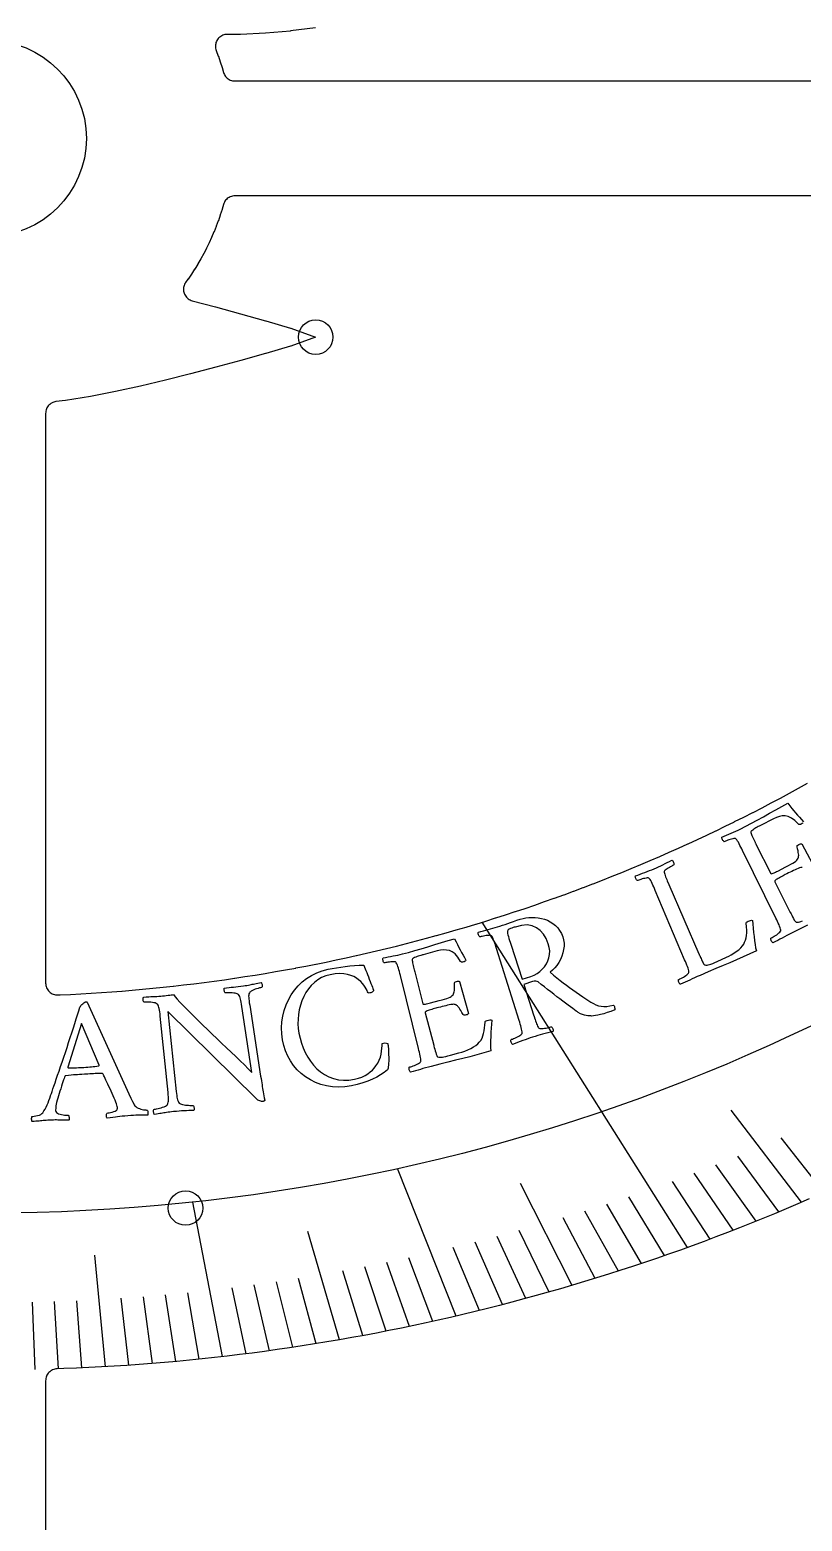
# Model space of a CAD drawing. Header units: millimetres. Extents: x -61 to 61, y -61 to 61.
# Drawn here: x 0.88 to 17.19, y -29.22 to 2.3 of the extents above; entities that cross this region are included whole.
import ezdxf

# ---------------------------------------------------------------- set-up
doc = ezdxf.new("R2010")
doc.units = ezdxf.units.MM
for name, color, linetype in [('CUT_INNER', 6, 'Continuous'), ('ENGRAVE', 7, 'Continuous'), ('ENGRAVE_FINE', 8, 'Continuous'), ('TEXT', 5, 'Continuous')]:
    doc.layers.add(name, color=color, linetype=linetype)

msp = doc.modelspace()

# ---------------------------------------------------------------- linework, layer by layer
at = {"layer": 'CUT_INNER'}
for points in [[(6.912, 2.3377), (6.3881, 2.2709), (6.3834, 2.2704), (5.8601, 2.2237), (5.8549, 2.2233), (5.3321, 2.1989), (5.3264, 2.1987), (5.0507, 2.1985), (5.0265, 2.1973), (5.0026, 2.1938), (4.9791, 2.188), (4.9562, 2.1799), (4.9343, 2.1696), (4.9135, 2.1573), (4.8939, 2.143), (4.8758, 2.1269), (4.8594, 2.1091), (4.8447, 2.0899), (4.832, 2.0692), (4.8214, 2.0475), (4.8129, 2.0248), (4.8066, 2.0014), (4.8026, 1.9775), (4.801, 1.9534), (4.8017, 1.9292), (4.8047, 1.9051), (4.8101, 1.8815), (4.8177, 1.8585), (4.8183, 1.857), (4.8614, 1.7411), (4.8624, 1.7382), (4.9026, 1.6212), (4.9036, 1.6183), (4.9409, 1.5004), (4.9418, 1.4975), (4.9714, 1.3954), (4.9795, 1.372), (4.9899, 1.3494), (5.0024, 1.3281), (5.017, 1.308), (5.0334, 1.2896), (5.0517, 1.2728), (5.0715, 1.2579), (5.0927, 1.2451), (5.115, 1.2344), (5.1383, 1.226), (5.1623, 1.2199), (5.1868, 1.2162), (5.2115, 1.215), (21.8058, 1.215)], [(21.8058, -1.215), (5.2115, -1.215), (5.1868, -1.2162), (5.1623, -1.2199), (5.1383, -1.226), (5.115, -1.2344), (5.0927, -1.2451), (5.0715, -1.2579), (5.0517, -1.2728), (5.0334, -1.2896), (5.017, -1.308), (5.0024, -1.3281), (4.9899, -1.3494), (4.9795, -1.372), (4.9714, -1.3954), (4.9418, -1.4975), (4.9409, -1.5004), (4.9036, -1.6183), (4.9026, -1.6212), (4.8624, -1.7382), (4.8614, -1.7411), (4.8183, -1.857), (4.8172, -1.8598), (4.7713, -1.9747), (4.7701, -1.9775), (4.7214, -2.0912), (4.7201, -2.094), (4.6686, -2.2064), (4.6673, -2.2092), (4.6131, -2.3203), (4.6117, -2.323), (4.5547, -2.4328), (4.5533, -2.4355), (4.4937, -2.5439), (4.4921, -2.5465), (4.4299, -2.6534), (4.4283, -2.656), (4.3634, -2.7613), (4.3618, -2.7639), (4.2943, -2.8675), (4.2926, -2.8701), (4.2227, -2.9721), (4.2209, -2.9746), (4.1722, -3.042), (4.159, -3.0622), (4.1478, -3.0837), (4.1387, -3.1062), (4.1319, -3.1294), (4.1273, -3.1532), (4.1251, -3.1773), (4.1252, -3.2015), (4.1276, -3.2256), (4.1323, -3.2493), (4.1394, -3.2725), (4.1486, -3.2948), (4.16, -3.3162), (4.1733, -3.3364), (4.1886, -3.3552), (4.2056, -3.3724), (4.2242, -3.3879), (4.2442, -3.4016), (4.2654, -3.4132), (4.2877, -3.4227), (4.3108, -3.4301), (4.8043, -3.5609), (5.3327, -3.7057), (5.8612, -3.8544), (5.8624, -3.8548), (6.3865, -4.0083), (6.3936, -4.0107), (6.9123, -4.1971), (6.9175, -4.1992), (6.9123, -4.2014), (6.3936, -4.3878), (6.3865, -4.3901), (5.8624, -4.5437), (5.8612, -4.544), (5.3344, -4.6923), (4.8063, -4.837), (4.2777, -4.9772), (4.2763, -4.9775), (3.7497, -5.1108), (3.7478, -5.1112), (3.2217, -5.2359), (3.2193, -5.2364), (2.6937, -5.3502), (2.6908, -5.3508), (2.1657, -5.4513), (2.1622, -5.4519), (1.6378, -5.5367), (1.6336, -5.5373), (1.4334, -5.5628), (1.4097, -5.567), (1.3865, -5.5735), (1.364, -5.5821), (1.3425, -5.5929), (1.3222, -5.6057), (1.3031, -5.6203), (1.2855, -5.6368), (1.2696, -5.6548), (1.2556, -5.6743), (1.2434, -5.6951), (1.2333, -5.7169), (1.2254, -5.7396), (1.2196, -5.763), (1.2162, -5.7868), (1.215, -5.8108), (1.215, -17.8525), (1.2163, -17.8776), (1.22, -17.9025), (1.2263, -17.9269), (1.235, -17.9505), (1.246, -17.9731), (1.2592, -17.9945), (1.2745, -18.0145), (1.2918, -18.0328), (1.3108, -18.0493), (1.3313, -18.0638), (1.3532, -18.0762), (1.3763, -18.0863), (1.4002, -18.094), (1.4248, -18.0993), (1.4498, -18.1021), (1.475, -18.1023), (1.5232, -18.1004), (1.5248, -18.1003), (1.7408, -18.0904), (1.7423, -18.0903), (1.9583, -18.079), (1.9598, -18.079), (2.1757, -18.0664), (2.1772, -18.0663), (2.393, -18.0523), (2.3945, -18.0522), (2.6102, -18.037), (2.6118, -18.0369), (2.8274, -18.0203), (2.8289, -18.0202), (3.0444, -18.0023), (3.046, -18.0022), (3.2613, -17.9829), (3.2629, -17.9828), (3.4781, -17.9623), (3.4797, -17.9621), (3.6948, -17.9403), (3.6963, -17.9401), (3.9113, -17.9169), (3.9129, -17.9168), (4.1277, -17.8923), (4.1292, -17.8921), (4.3439, -17.8663), (4.3455, -17.8661), (4.56, -17.839), (4.5615, -17.8388), (4.7759, -17.8103), (4.7774, -17.8101), (4.9916, -17.7803), (4.9931, -17.7801), (5.2071, -17.7491), (5.2086, -17.7488), (5.4224, -17.7164), (5.424, -17.7162), (5.6376, -17.6825), (5.6391, -17.6823), (5.8525, -17.6473), (5.854, -17.647), (6.0672, -17.6107), (6.0687, -17.6104), (6.2816, -17.5728), (6.2831, -17.5725), (6.4958, -17.5336), (6.4974, -17.5333), (6.7098, -17.4931), (6.7113, -17.4928), (6.9235, -17.4513), (6.9251, -17.451), (7.137, -17.4081), (7.1385, -17.4078), (7.3502, -17.3637), (7.3517, -17.3634), (7.5631, -17.3179), (7.5646, -17.3176), (7.7758, -17.2709), (7.7773, -17.2705), (7.9881, -17.2225), (7.9896, -17.2222), (8.2002, -17.1728), (8.2016, -17.1725), (8.4119, -17.1219), (8.4134, -17.1215), (8.6233, -17.0696), (8.6248, -17.0692), (8.8344, -17.0161), (8.8359, -17.0157), (9.0452, -16.9612), (9.0466, -16.9608), (9.2556, -16.9051), (9.2571, -16.9047), (9.4656, -16.8476), (9.4671, -16.8472), (9.6754, -16.7889), (9.6768, -16.7885), (9.8847, -16.7289), (9.8862, -16.7285), (10.0937, -16.6676), (10.0952, -16.6672), (10.3023, -16.605), (10.3037, -16.6046), (10.5105, -16.5412), (10.512, -16.5407), (10.7183, -16.476), (10.7198, -16.4756), (10.9257, -16.4096), (10.9272, -16.4092), (11.1327, -16.342), (11.1342, -16.3415), (11.3393, -16.273), (11.3407, -16.2725), (11.5454, -16.2028), (11.5469, -16.2023), (11.7512, -16.1313), (11.7526, -16.1308), (11.9564, -16.0586), (11.9579, -16.0581), (12.1613, -15.9846), (12.1627, -15.9841), (12.3656, -15.9094), (12.3671, -15.9088), (12.5695, -15.8329), (12.571, -15.8323), (12.773, -15.7551), (12.7744, -15.7546), (12.9759, -15.6761), (12.9773, -15.6755), (13.1784, -15.5959), (13.1798, -15.5953), (13.3803, -15.5144), (13.3818, -15.5138), (13.5818, -15.4317), (13.5832, -15.4311), (13.7827, -15.3477), (13.7842, -15.3471), (13.9832, -15.2625), (13.9846, -15.2619), (14.1831, -15.1761), (14.1845, -15.1755), (14.3824, -15.0885), (14.3838, -15.0879), (14.5813, -14.9996), (14.5827, -14.999), (14.7796, -14.9095), (14.7809, -14.9089), (14.9773, -14.8182), (14.9787, -14.8176), (15.1744, -14.7257), (15.1758, -14.7251), (15.371, -14.632), (15.3724, -14.6314), (15.567, -14.5371), (15.5684, -14.5364), (15.7625, -14.441), (15.7638, -14.4403), (15.9573, -14.3437), (15.9586, -14.343), (16.1515, -14.2452), (16.1529, -14.2445), (16.3451, -14.1455), (16.3465, -14.1448), (16.5381, -14.0446), (16.5395, -14.0439), (16.7305, -13.9425), (16.7319, -13.9418), (16.9223, -13.8393), (16.9236, -13.8385), (17.1134, -13.7349), (17.1147, -13.7341), (17.3039, -13.6293)], [(17.3405, -22.415), (17.0961, -22.5206), (16.8511, -22.6248), (16.6055, -22.7274), (16.3592, -22.8286), (16.1123, -22.9282), (15.8648, -23.0263), (15.6167, -23.1229), (15.368, -23.2179), (15.1187, -23.3115), (14.8689, -23.4035), (14.6185, -23.4939), (14.3675, -23.5829), (14.116, -23.6702), (13.864, -23.7561), (13.6115, -23.8404), (13.3584, -23.9231), (13.1049, -24.0043), (12.8508, -24.0839), (12.5963, -24.162), (12.3413, -24.2385), (12.0858, -24.3135), (11.8299, -24.3868), (11.5735, -24.4586), (11.3167, -24.5289), (11.0594, -24.5975), (10.8018, -24.6646), (10.5437, -24.7301), (10.2853, -24.794), (10.0264, -24.8563), (9.7672, -24.917), (9.5076, -24.9761), (9.2477, -25.0337), (8.9874, -25.0896), (8.7267, -25.144), (8.4658, -25.1967), (8.2045, -25.2479), (7.9429, -25.2974), (7.681, -25.3453), (7.4188, -25.3917), (7.1564, -25.4364), (6.8937, -25.4795), (6.6307, -25.521), (6.3674, -25.5609), (6.104, -25.5991), (5.8403, -25.6358), (5.5763, -25.6708), (5.3122, -25.7042), (5.0479, -25.736), (4.7833, -25.7661), (4.5186, -25.7947), (4.2538, -25.8216), (3.9887, -25.8469), (3.7235, -25.8705), (3.4582, -25.8926), (3.1927, -25.913), (2.9272, -25.9318), (2.6615, -25.9489), (2.3957, -25.9644), (2.1298, -25.9783), (1.8639, -25.9906), (1.5978, -26.0012), (1.4566, -26.0059), (1.4326, -26.0079), (1.409, -26.0122), (1.3859, -26.0186), (1.3635, -26.0273), (1.3421, -26.0381), (1.3218, -26.0509), (1.3028, -26.0656), (1.2853, -26.082), (1.2694, -26.1001), (1.2554, -26.1196), (1.2433, -26.1403), (1.2332, -26.1621), (1.2253, -26.1847), (1.2196, -26.2081), (1.2162, -26.2318), (1.215, -26.2558), (1.215, -38.2642)]]:
    msp.add_lwpolyline(points, dxfattribs=at)
msp.add_circle((0, 0), 2.075, dxfattribs=at)
at = {"layer": 'ENGRAVE'}
for points in [[(14.7667, -23.4406), (10.435, -16.5645)], [(9.8847, -24.8897), (8.6457, -21.7699)], [(4.9536, -25.7469), (4.325, -22.4796)]]:
    msp.add_lwpolyline(points, dxfattribs=at)
for centre, radius in [((0, 17.3597), 40.0734), ((6.9183, -4.1992), 0.3645), ((4.1701, -22.6075), 0.3645)]:
    msp.add_circle(centre, radius, dxfattribs=at)
at = {"layer": 'ENGRAVE_FINE'}
for points in [[(17.179, -22.485), (15.6935, -20.5407)], [(17.6585, -22.2748), (16.7457, -21.1235)], [(16.2169, -22.8862), (15.3713, -21.6928)], [(16.6984, -22.6888), (15.8302, -21.5091)], [(15.251, -23.262), (14.4515, -22.0425)], [(15.7344, -23.0772), (14.9117, -21.8706)], [(12.3338, -24.2407), (11.2402, -22.0914)], [(14.2817, -23.6129), (13.5291, -22.3686)], [(13.3091, -23.939), (12.6045, -22.6716)], [(13.7958, -23.779), (13.0671, -22.523)], [(12.8218, -24.0929), (12.1414, -22.8145)], [(7.4235, -25.3909), (6.7541, -23.1015)], [(11.3558, -24.5183), (10.7495, -23.2091)], [(11.8451, -24.3825), (11.2139, -23.0832)], [(2.4782, -25.9598), (2.2528, -23.5994)], [(10.3756, -24.7718), (9.8195, -23.4441)], [(10.866, -24.648), (10.2847, -23.3294)], [(7.9165, -25.3023), (7.4889, -23.9355)], [(8.4092, -25.2079), (7.9556, -23.8481)], [(8.9015, -25.1077), (8.422, -23.7553)], [(9.3933, -25.0017), (8.8881, -23.6571)], [(5.9424, -25.6218), (5.6199, -24.2311)], [(6.4364, -25.5506), (6.0874, -24.1652)], [(6.9301, -25.4736), (6.5548, -24.094)], [(1.4871, -26.0051), (1.4059, -24.5855)], [(1.9827, -25.9853), (1.8745, -24.5672)], [(2.9736, -25.9286), (2.8114, -24.5148)], [(3.4688, -25.8917), (3.2798, -24.4807)], [(3.9639, -25.8492), (3.748, -24.4414)], [(4.4589, -25.8009), (4.2162, -24.3967)], [(5.4481, -25.6872), (5.1521, -24.2916)], [(0.9914, -26.0193), (0.9373, -24.5986)]]:
    msp.add_lwpolyline(points, dxfattribs=at)
at = {"layer": 'TEXT'}
for points in [[(17.3033, -16.6297), (17.1455, -16.708), (16.979, -16.7908), (16.9214, -16.8198), (16.8671, -16.8478), (16.8161, -16.8749), (16.7685, -16.901), (16.7219, -16.9266), (16.6741, -16.9518), (16.6251, -16.9768), (16.5748, -17.0015), (16.5648, -16.9962), (16.5556, -16.9874), (16.5471, -16.9751), (16.5393, -16.9592), (16.533, -16.9426), (16.5291, -16.9281), (16.5276, -16.9156), (16.5283, -16.9051), (16.5408, -16.8987), (16.5574, -16.8895), (16.5781, -16.8775), (16.6027, -16.8628), (16.6288, -16.8462), (16.6538, -16.8289), (16.6775, -16.8109), (16.7, -16.792), (16.7189, -16.774), (16.7316, -16.7584), (16.7383, -16.7453), (16.7389, -16.7347), (16.7342, -16.7096), (16.7266, -16.6822), (16.7159, -16.6525), (16.7023, -16.6207), (16.6867, -16.5871), (16.6703, -16.5523), (16.653, -16.5163), (16.6349, -16.4792), (15.9319, -15.0492), (15.9135, -15.012), (15.8954, -14.9761), (15.8777, -14.9413), (15.8603, -14.9076), (15.8431, -14.8766), (15.826, -14.8494), (15.8091, -14.8262), (15.7924, -14.8069), (15.7833, -14.7994), (15.7692, -14.7959), (15.7502, -14.7964), (15.7264, -14.8009), (15.6999, -14.8079), (15.6731, -14.8158), (15.646, -14.8246), (15.6186, -14.8343), (15.5933, -14.8438), (15.5724, -14.8519), (15.5559, -14.8587), (15.5438, -14.8641), (15.5354, -14.8581), (15.5268, -14.8489), (15.5181, -14.8367), (15.509, -14.8215), (15.5015, -14.8055), (15.497, -14.7912), (15.4956, -14.7786), (15.4973, -14.7677), (15.5472, -14.7459), (15.5967, -14.7244), (15.6459, -14.7032), (15.6948, -14.6824), (15.7431, -14.6615), (15.7906, -14.64), (15.8375, -14.6181), (15.8835, -14.5956), (15.8835, -14.5956), (15.9985, -14.5374), (16.1183, -14.4746), (16.2429, -14.4072), (16.3722, -14.3351), (16.5033, -14.2614), (16.633, -14.1893), (16.7615, -14.1188), (16.8888, -14.0499), (16.9302, -14.1063), (16.9715, -14.1594), (17.0127, -14.2094), (17.0538, -14.2562), (17.0949, -14.3018), (17.1361, -14.3485), (17.1773, -14.3963), (17.2187, -14.4451)], [(17.2036, -14.4695), (17.19, -14.4809), (17.1725, -14.4917), (17.153, -14.5003), (17.1368, -14.5034), (17.1239, -14.5008), (17.1143, -14.4927), (17.0372, -14.4178), (16.9647, -14.3637), (16.8967, -14.3304), (16.8333, -14.3179), (16.7718, -14.3202), (16.7099, -14.3313), (16.6475, -14.3512), (16.5846, -14.3798), (16.3118, -14.5209), (16.3001, -14.527), (16.2844, -14.5354), (16.2647, -14.5461), (16.241, -14.5591), (16.216, -14.5733), (16.192, -14.5878), (16.1692, -14.6024), (16.1475, -14.6173), (16.1291, -14.6316), (16.1163, -14.6448), (16.109, -14.6567), (16.1073, -14.6675), (16.1121, -14.688), (16.1192, -14.7107), (16.1287, -14.7353), (16.1404, -14.762), (16.1535, -14.7899), (16.1671, -14.8181), (16.181, -14.8467), (16.1954, -14.8755), (16.2011, -14.8868), (16.2061, -14.8969), (16.2105, -14.9056), (16.2143, -14.9131), (16.5265, -15.5345), (16.5323, -15.5394), (16.543, -15.5402), (16.5585, -15.5369), (16.5787, -15.5296), (16.6019, -15.5198), (16.6262, -15.5089), (16.6515, -15.4969), (16.6778, -15.4838), (16.8486, -15.3965), (16.9036, -15.3676), (16.9517, -15.3411), (16.9928, -15.3171), (17.027, -15.2955), (17.055, -15.2752), (17.0775, -15.2551), (17.0945, -15.2352), (17.106, -15.2154), (17.1131, -15.1946), (17.117, -15.1718), (17.1177, -15.1469), (17.1151, -15.1199), (17.11, -15.0896), (17.1031, -15.0549), (17.0944, -15.0158), (17.0838, -14.9722), (17.0824, -14.9597), (17.0876, -14.9475), (17.0993, -14.9357), (17.1174, -14.9242), (17.1363, -14.9155), (17.1535, -14.9105), (17.1688, -14.909), (17.1824, -14.9113), (17.5129, -15.5319)], [(17.1937, -15.4067), (17.1793, -15.4063), (17.1601, -15.4098), (17.136, -15.4171), (17.107, -15.4284), (17.0749, -15.4421), (17.0415, -15.457), (17.0069, -15.4731), (16.9711, -15.4903), (16.9352, -15.5079), (16.9004, -15.5251), (16.8667, -15.542), (16.8342, -15.5585), (16.8117, -15.5701), (16.7878, -15.5827), (16.7625, -15.5963), (16.7359, -15.6107), (16.7096, -15.6254), (16.6854, -15.6395), (16.6633, -15.6531), (16.6433, -15.6661), (16.6273, -15.6784), (16.617, -15.6895), (16.6126, -15.6996), (16.614, -15.7087), (16.9331, -16.3438), (16.935, -16.3477), (16.9374, -16.3524), (16.9402, -16.3579), (16.9434, -16.3643), (16.9563, -16.3899), (16.9712, -16.4187), (16.9881, -16.4509), (17.0069, -16.4864), (17.0253, -16.5191), (17.0412, -16.5429), (17.0546, -16.5578), (17.0653, -16.5639), (17.0891, -16.5655), (17.1135, -16.5637), (17.1388, -16.5586), (17.1648, -16.5501), (17.1946, -16.5378)]]:
    msp.add_lwpolyline(points, dxfattribs=at)
for points in [[(15.0102, -17.2306), (15.0119, -17.2345), (15.014, -17.2393), (15.0165, -17.245), (15.0193, -17.2516), (15.0267, -17.2686), (15.0351, -17.288), (15.0446, -17.3098), (15.0551, -17.334), (15.0661, -17.3587), (15.0771, -17.3822), (15.088, -17.4044), (15.0989, -17.4253), (15.1093, -17.4432), (15.1187, -17.4563), (15.1271, -17.4646), (15.1345, -17.4682), (15.158, -17.4711), (15.1826, -17.4707), (15.2081, -17.467), (15.2346, -17.46), (15.265, -17.4494), (15.3025, -17.4349), (15.347, -17.4165), (15.3985, -17.3941), (15.5934, -17.3071), (15.6435, -17.2828), (15.6947, -17.2545), (15.747, -17.2222), (15.8004, -17.1859), (15.8506, -17.1473), (15.8932, -17.1081), (15.9283, -17.0683), (15.9559, -17.028), (15.9755, -16.9889), (15.9919, -16.946), (16.0051, -16.8992), (16.0151, -16.8486), (16.0211, -16.7931), (16.0223, -16.7313), (16.0186, -16.6634), (16.01, -16.5893), (16.0114, -16.5775), (16.0183, -16.5663), (16.0307, -16.5557), (16.0487, -16.5456), (16.0779, -16.5334), (16.1031, -16.5262), (16.1243, -16.524), (16.1416, -16.5269), (16.1502, -16.6088), (16.1586, -16.6934), (16.1668, -16.7807), (16.1748, -16.8707), (16.1838, -16.9581), (16.1951, -17.0375), (16.2088, -17.1089), (16.2247, -17.1724), (16.0854, -17.237), (15.9458, -17.3), (15.806, -17.3614), (15.666, -17.4211), (15.5216, -17.4821), (15.3684, -17.5473), (15.2064, -17.6166), (15.0355, -17.6899), (14.9763, -17.7156), (14.9206, -17.7406), (14.8682, -17.7647), (14.8191, -17.7882), (14.7712, -17.8111), (14.7221, -17.8336), (14.6717, -17.8558), (14.6201, -17.8776), (14.6105, -17.8718), (14.6017, -17.8625), (14.5939, -17.8497), (14.5871, -17.8334), (14.5818, -17.8165), (14.5787, -17.8017), (14.5778, -17.7892), (14.5791, -17.7788), (14.592, -17.7731), (14.6091, -17.7648), (14.6303, -17.754), (14.6558, -17.7407), (14.6828, -17.7256), (14.7087, -17.7098), (14.7333, -17.693), (14.7569, -17.6755), (14.7767, -17.6586), (14.7904, -17.6437), (14.7977, -17.631), (14.7989, -17.6204), (14.7957, -17.5951), (14.7896, -17.5673), (14.7806, -17.5371), (14.7688, -17.5045), (14.7551, -17.4701), (14.7407, -17.4345), (14.7254, -17.3976), (14.7094, -17.3595), (14.0878, -15.8923), (14.0715, -15.8541), (14.0555, -15.8172), (14.0398, -15.7815), (14.0243, -15.7469), (14.0088, -15.715), (13.9933, -15.6869), (13.9778, -15.6628), (13.9621, -15.6425), (13.9534, -15.6345), (13.9396, -15.6303), (13.9206, -15.6297), (13.8965, -15.6329), (13.8697, -15.6383), (13.8425, -15.6447), (13.815, -15.652), (13.7871, -15.6601), (13.7613, -15.6682), (13.7399, -15.6751), (13.7231, -15.681), (13.7107, -15.6857), (13.7027, -15.6792), (13.6946, -15.6696), (13.6866, -15.657), (13.6784, -15.6412), (13.6718, -15.6248), (13.6681, -15.6103), (13.6674, -15.5977), (13.6697, -15.5869), (13.7207, -15.5679), (13.7714, -15.5492), (13.8217, -15.5308), (13.8716, -15.5128), (13.9211, -15.4946), (13.9698, -15.4758), (14.0177, -15.4566), (14.065, -15.4367), (14.1131, -15.4157), (14.1602, -15.3942), (14.2064, -15.3722), (14.2516, -15.3498), (14.297, -15.327), (14.3434, -15.3039), (14.3909, -15.2805), (14.4396, -15.2568), (14.4489, -15.2626), (14.4576, -15.2718), (14.4656, -15.2845), (14.4729, -15.3006), (14.4787, -15.3173), (14.4823, -15.3319), (14.4837, -15.3444), (14.4829, -15.3547), (14.4709, -15.3604), (14.455, -15.3685), (14.4353, -15.3792), (14.4117, -15.3924), (14.3866, -15.4069), (14.3627, -15.4217), (14.3399, -15.4368), (14.3181, -15.4521), (14.2998, -15.4672), (14.287, -15.4813), (14.2798, -15.4946), (14.2782, -15.507), (14.2819, -15.5278), (14.2878, -15.5508), (14.2958, -15.5759), (14.306, -15.6033), (14.3178, -15.6323), (14.3303, -15.6625), (14.3435, -15.694), (14.3576, -15.7267), (14.3599, -15.7319), (14.3622, -15.7372), (14.3644, -15.7425), (14.3667, -15.7477), (14.369, -15.753), (14.3713, -15.7582), (14.3736, -15.7635), (14.3759, -15.7687)], [(11.2381, -16.5016), (11.2964, -16.485), (11.3572, -16.4729), (11.4205, -16.4655), (11.4864, -16.4626), (11.5532, -16.4646), (11.6192, -16.4717), (11.6845, -16.4841), (11.749, -16.5017), (11.8115, -16.5251), (11.8708, -16.5549), (11.9269, -16.591), (11.9798, -16.6336), (12.028, -16.683), (12.0701, -16.74), (12.1062, -16.8043), (12.1361, -16.8762), (12.154, -16.9403), (12.163, -17.0066), (12.1631, -17.0749), (12.1542, -17.1454), (12.1377, -17.216), (12.1149, -17.2848), (12.0858, -17.3516), (12.0505, -17.4164), (12.0102, -17.4773), (11.9666, -17.5323), (11.9195, -17.5812), (11.869, -17.6241), (11.9409, -17.6847), (12.011, -17.7422), (12.0794, -17.7968), (12.1458, -17.8484), (12.2119, -17.8983), (12.2789, -17.9474), (12.3469, -17.996), (12.4158, -18.0438), (12.4873, -18.0925), (12.5628, -18.1435), (12.6425, -18.1967), (12.7262, -18.2522), (12.7821, -18.2854), (12.8374, -18.3117), (12.8921, -18.3311), (12.9462, -18.3435), (13.0027, -18.3487), (13.0644, -18.3463), (13.1314, -18.3362), (13.2036, -18.3184), (13.2128, -18.325), (13.2204, -18.3357), (13.2264, -18.3505), (13.2308, -18.3695), (13.2339, -18.3884), (13.236, -18.4032), (13.2371, -18.4138), (13.2371, -18.4201), (13.151, -18.451), (13.0719, -18.4773), (12.9997, -18.4991), (12.9344, -18.5165), (12.8765, -18.5298), (12.8263, -18.5395), (12.784, -18.5456), (12.7494, -18.5482), (12.7263, -18.5471), (12.6988, -18.5453), (12.667, -18.5427), (12.6308, -18.5394), (12.5916, -18.5325), (12.5508, -18.5194), (12.5083, -18.5), (12.4642, -18.4742), (12.4447, -18.461), (12.4183, -18.4426), (12.3851, -18.419), (12.345, -18.3902), (12.2993, -18.3569), (12.2494, -18.32), (12.1954, -18.2794), (12.1371, -18.2352), (12.0758, -18.1884), (12.0126, -18.1398), (11.9475, -18.0896), (11.8804, -18.0377), (11.8131, -17.985), (11.7471, -17.9327), (11.6823, -17.8806), (11.6188, -17.8287), (11.595, -17.8155), (11.5667, -17.8097), (11.5339, -17.8114), (11.4967, -17.8206), (11.3133, -17.88), (11.5259, -18.5422), (11.5277, -18.5476), (11.5294, -18.5531), (11.5312, -18.5585), (11.5329, -18.564), (11.5347, -18.5695), (11.5364, -18.5749), (11.5382, -18.5804), (11.5399, -18.5858), (11.5509, -18.6196), (11.5616, -18.6516), (11.572, -18.682), (11.5821, -18.7108), (11.5922, -18.7372), (11.6027, -18.7608), (11.6136, -18.7816), (11.6248, -18.7994), (11.6341, -18.8062), (11.6488, -18.8107), (11.6689, -18.813), (11.6944, -18.8131), (11.7229, -18.8113), (11.752, -18.808), (11.7816, -18.8033), (11.8117, -18.7971), (11.8397, -18.7906), (11.8629, -18.7848), (11.8812, -18.78), (11.8947, -18.7759), (11.9025, -18.7829), (11.91, -18.793), (11.9173, -18.8062), (11.9243, -18.8225), (11.9298, -18.8393), (11.9322, -18.8541), (11.9317, -18.8668), (11.9281, -18.8775), (11.8721, -18.892), (11.8172, -18.9063), (11.7635, -18.9204), (11.7111, -18.9342), (11.659, -18.9483), (11.6064, -18.9633), (11.5534, -18.9791), (11.4998, -18.9957), (11.4477, -19.0125), (11.3953, -19.0301), (11.3427, -19.0484), (11.2897, -19.0675), (11.2364, -19.0871), (11.1827, -19.107), (11.1286, -19.1271), (11.074, -19.1476), (11.0649, -19.1409), (11.0572, -19.1308), (11.0506, -19.1173), (11.0454, -19.1004), (11.0418, -19.083), (11.0402, -19.068), (11.0405, -19.0554), (11.0429, -19.0452), (11.0563, -19.0408), (11.0741, -19.0343), (11.0963, -19.0256), (11.123, -19.0149), (11.1513, -19.0025), (11.1786, -18.9893), (11.2048, -18.9751), (11.23, -18.96), (11.2514, -18.9451), (11.2664, -18.9317), (11.275, -18.9197), (11.2772, -18.9093), (11.2765, -18.8838), (11.2732, -18.8555), (11.2672, -18.8246), (11.2587, -18.791), (11.2485, -18.7554), (11.2376, -18.7185), (11.2261, -18.6803), (11.2139, -18.6408), (10.7365, -17.1205), (10.7241, -17.081), (10.7118, -17.0427), (10.6996, -17.0056), (10.6876, -16.9697), (10.6754, -16.9363), (10.6628, -16.9069), (10.6497, -16.8813), (10.6361, -16.8596), (10.6282, -16.8508), (10.6149, -16.8452), (10.596, -16.8428), (10.5718, -16.8436), (10.5446, -16.8463), (10.5173, -16.8498), (10.4897, -16.8542), (10.4619, -16.8593), (10.4362, -16.8646), (10.4148, -16.8692), (10.3978, -16.8733), (10.3851, -16.8767), (10.3778, -16.8695), (10.3707, -16.8591), (10.3639, -16.8457), (10.3574, -16.8292), (10.3524, -16.8123), (10.3501, -16.7975), (10.3507, -16.7848), (10.3541, -16.7743), (10.4066, -16.7605), (10.4585, -16.747), (10.5099, -16.7338), (10.5606, -16.721), (10.6108, -16.708), (10.6606, -16.6944), (10.7099, -16.68), (10.7587, -16.665), (10.81, -16.6485), (10.863, -16.6308), (10.9179, -16.612), (10.9745, -16.592), (11.034, -16.5709), (11.0979, -16.5489), (11.1659, -16.5258), (11.2381, -16.5016)], [(11.8286, -17.02), (11.7831, -16.9122), (11.7261, -16.8199), (11.6578, -16.7431), (11.5783, -16.6816), (11.4863, -16.6404), (11.3805, -16.6243), (11.2609, -16.6332), (11.1273, -16.6669), (11.1097, -16.6729), (11.0881, -16.6807), (11.0625, -16.6903), (11.0329, -16.7016), (11.0052, -16.7141), (10.985, -16.7271), (10.9724, -16.7407), (10.9675, -16.7548), (10.9675, -16.7761), (10.9708, -16.8025), (10.9774, -16.8341), (10.9874, -16.8709), (10.9993, -16.9103), (11.0114, -16.95), (11.0238, -16.9898), (11.0365, -17.0297), (11.2783, -17.7708), (11.4647, -17.7104), (11.5306, -17.6844), (11.5922, -17.6509), (11.6496, -17.6098), (11.7027, -17.5612), (11.7496, -17.5066), (11.7887, -17.4475), (11.82, -17.384), (11.8434, -17.3159), (11.8571, -17.2447), (11.8591, -17.1717), (11.8496, -17.0968), (11.8286, -17.02)], [(8.7544, -17.2349), (8.8792, -17.2024), (9.0096, -17.1664), (9.1456, -17.1269), (9.2873, -17.0839), (9.4309, -17.0396), (9.573, -16.9966), (9.7135, -16.9549), (9.8525, -16.9145), (9.8811, -16.9784), (9.9102, -17.0391), (9.9399, -17.0966), (9.9701, -17.1511), (10.0006, -17.2044), (10.0309, -17.2588), (10.0611, -17.3142), (10.0912, -17.3706), (10.0831, -17.3817), (10.0712, -17.3913), (10.0556, -17.3996), (10.0362, -17.4064), (10.0153, -17.4107), (9.9988, -17.4102), (9.9868, -17.405), (9.9791, -17.395), (9.9196, -17.3055), (9.8602, -17.2372), (9.8009, -17.1903), (9.7415, -17.1647), (9.6809, -17.1539), (9.6181, -17.1516), (9.5529, -17.1578), (9.4854, -17.1725), (9.1889, -17.2526), (9.1761, -17.2561), (9.1589, -17.261), (9.1374, -17.2673), (9.1116, -17.275), (9.0841, -17.2836), (9.0576, -17.2926), (9.0322, -17.3021), (9.0078, -17.312), (8.9869, -17.3221), (8.9715, -17.3323), (8.9619, -17.3424), (8.9579, -17.3526), (8.9582, -17.3737), (8.9604, -17.3973), (8.9644, -17.4234), (8.9703, -17.452), (8.9772, -17.482), (8.9844, -17.5124), (8.992, -17.5433), (8.9999, -17.5745), (9.0031, -17.5868), (9.0059, -17.5977), (9.0083, -17.6072), (9.0104, -17.6152), (9.1839, -18.2887), (9.1886, -18.2947), (9.1989, -18.2977), (9.2147, -18.2978), (9.236, -18.295), (9.2608, -18.2903), (9.2868, -18.2848), (9.3141, -18.2784), (9.3425, -18.2712), (9.5279, -18.2221), (9.5879, -18.2055), (9.6405, -18.1898), (9.6858, -18.175), (9.7238, -18.1611), (9.7554, -18.1473), (9.7817, -18.1324), (9.8025, -18.1165), (9.8179, -18.0996), (9.8293, -18.0808), (9.8379, -18.0593), (9.8439, -18.0351), (9.8471, -18.0082), (9.8485, -17.9775), (9.8491, -17.9422), (9.8488, -17.9021), (9.8477, -17.8572), (9.849, -17.8447), (9.8567, -17.8339), (9.8706, -17.8248), (9.8908, -17.8174), (9.9111, -17.8129), (9.9289, -17.8116), (9.9442, -17.8135), (9.957, -17.8185), (10.1485, -18.4951), (10.1412, -18.5041), (10.1297, -18.5123), (10.114, -18.5198), (10.0941, -18.5263), (10.0737, -18.5303), (10.0565, -18.5299), (10.0426, -18.5252), (10.0319, -18.516), (10.0062, -18.4715), (9.9838, -18.4337), (9.9644, -18.4028), (9.9483, -18.3787), (9.9344, -18.3597), (9.922, -18.3443), (9.9111, -18.3325), (9.9017, -18.3242), (9.8928, -18.3181), (9.8834, -18.3129), (9.8735, -18.3086), (9.8631, -18.3051), (9.8491, -18.3017), (9.8296, -18.301), (9.8045, -18.3031), (9.7737, -18.3079), (9.7395, -18.3146), (9.7037, -18.3221), (9.6665, -18.3304), (9.6278, -18.3397), (9.589, -18.3493), (9.5513, -18.3587), (9.5149, -18.3681), (9.4796, -18.3773), (9.4552, -18.3839), (9.4291, -18.3912), (9.4016, -18.3991), (9.3724, -18.4076), (9.3436, -18.4163), (9.317, -18.425), (9.2925, -18.4336), (9.2702, -18.4421), (9.252, -18.4506), (9.2396, -18.4594), (9.2331, -18.4683), (9.2326, -18.4775), (9.4099, -19.1658), (9.411, -19.1699), (9.4123, -19.175), (9.4138, -19.181), (9.4156, -19.188), (9.4229, -19.2157), (9.4313, -19.2471), (9.441, -19.2821), (9.4518, -19.3207), (9.4629, -19.3566), (9.4734, -19.3832), (9.4833, -19.4006), (9.4925, -19.4089), (9.5154, -19.4154), (9.5397, -19.4189), (9.5655, -19.4192), (9.5927, -19.4164), (9.6244, -19.4107), (9.6637, -19.4023), (9.7105, -19.3911), (9.7649, -19.377), (9.9411, -19.3297), (10.0059, -19.3104), (10.0694, -19.2878), (10.1315, -19.262), (10.1921, -19.233), (10.2484, -19.2019), (10.2972, -19.1698), (10.3387, -19.1368), (10.3728, -19.1028), (10.4051, -19.0626), (10.4311, -19.0181), (10.4506, -18.9691), (10.4639, -18.9157), (10.4733, -18.8591), (10.4817, -18.8006), (10.4889, -18.7402), (10.495, -18.6779), (10.4981, -18.6665), (10.5067, -18.6566), (10.5207, -18.648), (10.54, -18.6409), (10.5708, -18.6333), (10.5968, -18.6302), (10.6181, -18.6314), (10.6347, -18.6369), (10.6304, -18.7191), (10.6254, -18.804), (10.6198, -18.8915), (10.6136, -18.9816), (10.6089, -19.0694), (10.6076, -19.1496), (10.6098, -19.2223), (10.6157, -19.2875), (10.4679, -19.3295), (10.3202, -19.3698), (10.1725, -19.4085), (10.0249, -19.4456), (9.8727, -19.4832), (9.7112, -19.5236), (9.5403, -19.5667), (9.3601, -19.6123), (9.2976, -19.6285), (9.2386, -19.6443), (9.1831, -19.66), (9.131, -19.6755), (9.0801, -19.6906), (9.028, -19.7052), (8.9748, -19.7192), (8.9204, -19.7327), (8.9118, -19.7254), (8.9046, -19.7148), (8.8989, -19.701), (8.8947, -19.6838), (8.8921, -19.6663), (8.8914, -19.6512), (8.8925, -19.6387), (8.8954, -19.6286), (8.909, -19.625), (8.9272, -19.6195), (8.9499, -19.6122), (8.9771, -19.603), (9.0061, -19.5924), (9.0342, -19.5807), (9.0612, -19.5681), (9.0872, -19.5544), (9.1094, -19.5408), (9.1252, -19.5283), (9.1345, -19.5169), (9.1373, -19.5066), (9.1381, -19.4811), (9.1364, -19.4527), (9.1323, -19.4215), (9.1257, -19.3875), (9.1176, -19.3513), (9.1089, -19.3139), (9.0996, -19.2751), (9.0898, -19.2349), (8.7056, -17.6884), (8.6955, -17.6482), (8.6855, -17.6093), (8.6755, -17.5715), (8.6656, -17.5349), (8.6554, -17.5009), (8.6445, -17.4708), (8.6329, -17.4445), (8.6206, -17.4221), (8.6133, -17.4128), (8.6003, -17.4065), (8.5817, -17.4029), (8.5574, -17.4023), (8.53, -17.4035), (8.5022, -17.4055), (8.4738, -17.4084), (8.445, -17.4121), (8.4182, -17.416), (8.3961, -17.4195), (8.3785, -17.4226), (8.3656, -17.4254), (8.3587, -17.4177), (8.3522, -17.407), (8.3462, -17.3932), (8.3406, -17.3763), (8.3366, -17.3591), (8.3353, -17.3442), (8.3366, -17.3316), (8.3405, -17.3213), (8.3939, -17.3106), (8.4469, -17.3), (8.4994, -17.2898), (8.5516, -17.2797), (8.6032, -17.2695), (8.6543, -17.2587), (8.7047, -17.2471), (8.7544, -17.2349)], [(7.1815, -17.5602), (7.2682, -17.5433), (7.3573, -17.5275), (7.4488, -17.513), (7.5427, -17.4997), (7.6384, -17.4886), (7.7357, -17.4808), (7.8345, -17.4764), (7.9348, -17.4752), (7.9367, -17.4798), (7.9423, -17.4936), (7.9516, -17.5166), (7.9647, -17.5487), (7.9802, -17.5871), (7.9966, -17.6287), (8.014, -17.6734), (8.0324, -17.7214), (8.0509, -17.7699), (8.0687, -17.816), (8.0857, -17.8599), (8.102, -17.9015), (8.1162, -17.9378), (8.1268, -17.9659), (8.1338, -17.9857), (8.1373, -17.9973), (8.1391, -18.0047), (8.1372, -18.013), (8.1316, -18.0221), (8.1225, -18.032), (8.1111, -18.0415), (8.0989, -18.0492), (8.0857, -18.0552), (8.0717, -18.0593), (8.0593, -18.0614), (8.0476, -18.0619), (8.0364, -18.0608), (8.0258, -18.058), (8.0156, -18.0358), (8.0018, -18.0086), (7.9841, -17.9763), (7.9628, -17.939), (7.9368, -17.8994), (7.9053, -17.8599), (7.8682, -17.8208), (7.8256, -17.7818), (7.7768, -17.7456), (7.7209, -17.7145), (7.6581, -17.6885), (7.5884, -17.6677), (7.5107, -17.6545), (7.4241, -17.6516), (7.3286, -17.6589), (7.224, -17.6763), (7.1308, -17.7014), (7.0443, -17.7368), (6.9644, -17.7825), (6.8911, -17.8387), (6.8245, -17.9035), (6.7648, -17.9751), (6.712, -18.0535), (6.6661, -18.1387), (6.6273, -18.2288), (6.5959, -18.3218), (6.5719, -18.4178), (6.5552, -18.5168), (6.5461, -18.6166), (6.5444, -18.7154), (6.5503, -18.813), (6.5639, -18.9094), (6.5868, -19.0155), (6.6168, -19.1193), (6.6539, -19.2208), (6.6981, -19.32), (6.7494, -19.4149), (6.8075, -19.5034), (6.8724, -19.5855), (6.9442, -19.6612), (7.0225, -19.7286), (7.107, -19.7859), (7.1978, -19.8331), (7.2947, -19.8702), (7.3975, -19.8951), (7.5059, -19.9057), (7.6196, -19.902), (7.7387, -19.8839), (7.8203, -19.8634), (7.8941, -19.8376), (7.96, -19.8065), (8.018, -19.77), (8.0693, -19.7303), (8.115, -19.6893), (8.1551, -19.647), (8.1897, -19.6034), (8.2295, -19.5422), (8.261, -19.4798), (8.2842, -19.4164), (8.2992, -19.3518), (8.3086, -19.2889), (8.3151, -19.2306), (8.3185, -19.1769), (8.3191, -19.1278), (8.3499, -19.1198), (8.3805, -19.1177), (8.411, -19.1214), (8.4415, -19.1311), (8.4444, -19.1476), (8.4472, -19.1709), (8.4499, -19.2012), (8.4525, -19.2383), (8.4548, -19.2798), (8.4568, -19.3231), (8.4584, -19.3682), (8.4597, -19.4151), (8.4603, -19.4617), (8.4598, -19.5058), (8.4582, -19.5474), (8.4555, -19.5866), (8.4517, -19.6213), (8.447, -19.6493), (8.4412, -19.6707), (8.4343, -19.6855), (8.3647, -19.7417), (8.2886, -19.7938), (8.2059, -19.8417), (8.1166, -19.8855), (8.0195, -19.9254), (7.913, -19.9615), (7.7971, -19.994), (7.672, -20.0226), (7.5362, -20.044), (7.4037, -20.0518), (7.2747, -20.0461), (7.1492, -20.0268), (7.0287, -19.9955), (6.9147, -19.9534), (6.8072, -19.9005), (6.7063, -19.837), (6.6129, -19.7642), (6.5283, -19.6834), (6.4524, -19.5947), (6.3851, -19.498), (6.3275, -19.3946), (6.2805, -19.2858), (6.2439, -19.1715), (6.2179, -19.0518), (6.2017, -18.9228), (6.1975, -18.796), (6.2051, -18.6712), (6.2244, -18.5485), (6.2544, -18.4292), (6.2941, -18.3147), (6.3435, -18.2049), (6.4024, -18.0998), (6.4705, -18.0012), (6.5473, -17.9106), (6.633, -17.8281), (6.7275, -17.7537), (6.83, -17.6887), (6.9398, -17.6349), (7.0569, -17.5921), (7.1815, -17.5602)], [(3.6452, -18.1273), (3.6849, -18.1232), (3.724, -18.1191), (3.7628, -18.115), (3.801, -18.1109), (3.8365, -18.1068), (3.867, -18.1028), (3.8924, -18.0988), (3.9128, -18.0949), (3.9494, -18.1396), (3.9953, -18.1924), (4.0504, -18.2532), (4.115, -18.3221), (4.1873, -18.3972), (4.2655, -18.4771), (4.3497, -18.5616), (4.4401, -18.6508), (4.5345, -18.7429), (4.6309, -18.8362), (4.7294, -18.9308), (4.83, -19.0266), (4.9311, -19.1226), (5.0312, -19.2177), (5.1303, -19.3121), (5.2284, -19.4058), (5.3229, -19.4968), (5.4115, -19.5835), (5.4941, -19.6658), (5.5705, -19.7439), (5.3606, -18.3456), (5.3534, -18.2991), (5.3465, -18.2579), (5.3399, -18.2219), (5.3337, -18.1912), (5.3262, -18.1641), (5.3157, -18.1389), (5.3022, -18.1155), (5.2858, -18.0941), (5.2763, -18.086), (5.2614, -18.0789), (5.2411, -18.0728), (5.2154, -18.0678), (5.1867, -18.0638), (5.1575, -18.0608), (5.1278, -18.0589), (5.0976, -18.0579), (5.0691, -18.0578), (5.0446, -18.0583), (5.0241, -18.0594), (5.0076, -18.0611), (4.9999, -18.0515), (4.994, -18.0394), (4.9897, -18.0249), (4.9873, -18.008), (4.9859, -17.9912), (4.9852, -17.977), (4.985, -17.9653), (4.9855, -17.9562), (5.0372, -17.9509), (5.0875, -17.946), (5.1361, -17.9415), (5.1833, -17.9373), (5.2311, -17.9328), (5.2816, -17.9271), (5.3351, -17.9202), (5.3913, -17.912), (5.4308, -17.9058), (5.4664, -17.8999), (5.4981, -17.8944), (5.526, -17.8892), (5.5521, -17.884), (5.5787, -17.8785), (5.6057, -17.8726), (5.633, -17.8664), (5.6621, -17.8598), (5.694, -17.8528), (5.7289, -17.8452), (5.7666, -17.8371), (5.7714, -17.845), (5.776, -17.8549), (5.7805, -17.8667), (5.7848, -17.8806), (5.788, -17.8955), (5.7889, -17.9109), (5.7875, -17.9266), (5.7839, -17.9427), (5.7706, -17.9453), (5.7522, -17.9498), (5.7288, -17.956), (5.7004, -17.964), (5.6699, -17.9734), (5.6402, -17.9838), (5.6114, -17.9953), (5.5834, -18.0078), (5.5586, -18.0208), (5.5394, -18.0336), (5.5256, -18.0463), (5.5174, -18.0588), (5.5094, -18.082), (5.5044, -18.1062), (5.5023, -18.1315), (5.5031, -18.1577), (5.5061, -18.1877), (5.5106, -18.2242), (5.5166, -18.2673), (5.524, -18.3169), (5.7561, -19.8161), (5.7641, -19.8673), (5.7715, -19.9152), (5.7784, -19.9598), (5.7848, -20.0011), (5.791, -20.0404), (5.7973, -20.0789), (5.8038, -20.1167), (5.8104, -20.1538), (5.8174, -20.1919), (5.8251, -20.2332), (5.8336, -20.2774), (5.8428, -20.3247), (5.8409, -20.332), (5.837, -20.3382), (5.8309, -20.3432), (5.8226, -20.3471), (5.814, -20.3502), (5.8067, -20.3525), (5.8008, -20.3541), (5.7962, -20.3551), (5.787, -20.3553), (5.7748, -20.3535), (5.7596, -20.3498), (5.7414, -20.3441), (5.721, -20.3356), (5.6993, -20.3235), (5.6764, -20.3076), (5.6522, -20.288), (3.7934, -18.4537), (3.9721, -20.141), (3.9774, -20.1876), (3.9828, -20.2287), (3.9884, -20.2643), (3.9942, -20.2943), (4.0012, -20.3208), (4.0108, -20.3458), (4.0229, -20.3694), (4.0376, -20.3915), (4.0472, -20.4), (4.0622, -20.4076), (4.0828, -20.4144), (4.109, -20.4203), (4.1383, -20.4254), (4.1686, -20.4296), (4.1997, -20.433), (4.2317, -20.4356), (4.2621, -20.4372), (4.2882, -20.4379), (4.31, -20.4376), (4.3275, -20.4363), (4.3355, -20.446), (4.3417, -20.4577), (4.3463, -20.4716), (4.3491, -20.4877), (4.3505, -20.5039), (4.3506, -20.5183), (4.3496, -20.5309), (4.3475, -20.5417), (4.2919, -20.5443), (4.2383, -20.5469), (4.1867, -20.5494), (4.137, -20.5518), (4.0866, -20.5547), (4.033, -20.5587), (3.976, -20.5636), (3.9157, -20.5695), (3.8747, -20.574), (3.8369, -20.5786), (3.8022, -20.5832), (3.7708, -20.5881), (3.7412, -20.5929), (3.7121, -20.5977), (3.6835, -20.6024), (3.6553, -20.607), (3.6253, -20.6118), (3.5912, -20.617), (3.553, -20.6225), (3.5106, -20.6284), (3.5062, -20.6201), (3.5021, -20.61), (3.4983, -20.5978), (3.4948, -20.5838), (3.4926, -20.5686), (3.4929, -20.5532), (3.4956, -20.5376), (3.5008, -20.5218), (3.515, -20.5199), (3.5344, -20.5163), (3.559, -20.511), (3.5888, -20.504), (3.621, -20.4956), (3.6529, -20.4863), (3.6845, -20.4761), (3.7157, -20.4649), (3.7434, -20.4531), (3.7645, -20.4413), (3.779, -20.4294), (3.787, -20.4175), (3.797, -20.3947), (3.8042, -20.3711), (3.8087, -20.3465), (3.8103, -20.321), (3.8099, -20.2917), (3.8081, -20.2555), (3.8048, -20.2125), (3.8001, -20.1627), (3.6369, -18.5506), (3.6315, -18.5008), (3.6261, -18.4576), (3.6206, -18.4212), (3.6152, -18.3915), (3.6086, -18.366), (3.5997, -18.3422), (3.5883, -18.32), (3.5747, -18.2996), (3.565, -18.2894), (3.5493, -18.2805), (3.5276, -18.2729), (3.4997, -18.2667), (3.4688, -18.2617), (3.4378, -18.2578), (3.4067, -18.2552), (3.3755, -18.2537), (3.3468, -18.2531), (3.3232, -18.2529), (3.3046, -18.2532), (3.2912, -18.2539), (3.2836, -18.2393), (3.2784, -18.2244), (3.2754, -18.2093), (3.2747, -18.1941), (3.2754, -18.1796), (3.2767, -18.167), (3.2787, -18.1563), (3.2813, -18.1474), (3.3402, -18.1439), (3.3932, -18.1412), (3.4403, -18.1392), (3.4816, -18.1379), (3.5206, -18.1366), (3.5609, -18.1344), (3.6024, -18.1313), (3.6452, -18.1273)], [(1.3193, -20.2359), (1.3214, -20.23), (1.3276, -20.2122), (1.3379, -20.1826), (1.3524, -20.1411), (1.3703, -20.0894), (1.3909, -20.0292), (1.4142, -19.9606), (1.4402, -19.8835), (1.4684, -19.7998), (1.4985, -19.7115), (1.5303, -19.6185), (1.5639, -19.5209), (1.5983, -19.4202), (1.6326, -19.318), (1.667, -19.2144), (1.7012, -19.1093), (1.7351, -19.0045), (1.7681, -18.9019), (1.8003, -18.8014), (1.8318, -18.7031), (1.8618, -18.6088), (1.89, -18.5203), (1.9162, -18.4376), (1.9405, -18.3607), (1.9491, -18.3444), (1.962, -18.327), (1.9791, -18.3083), (2.0005, -18.2885), (2.0226, -18.2705), (2.0421, -18.2574), (2.0588, -18.2493), (2.0729, -18.246), (2.0762, -18.246), (2.0788, -18.2462), (2.0808, -18.2467), (2.0821, -18.2474), (2.0834, -18.2484), (2.0854, -18.2496), (2.0881, -18.251), (2.0915, -18.2526), (2.972, -20.1913), (3.0175, -20.2864), (3.052, -20.3574), (3.0754, -20.4044), (3.0877, -20.4274), (3.1013, -20.4466), (3.1194, -20.4641), (3.142, -20.4797), (3.169, -20.4935), (3.1982, -20.5053), (3.2273, -20.5149), (3.2562, -20.5224), (3.2849, -20.5277), (3.3109, -20.5313), (3.3317, -20.5337), (3.3473, -20.5348), (3.3576, -20.5348), (3.3651, -20.545), (3.3704, -20.5581), (3.3735, -20.574), (3.3745, -20.5927), (3.3741, -20.6109), (3.3734, -20.625), (3.3724, -20.635), (3.371, -20.641), (3.3158, -20.6421), (3.2636, -20.6432), (3.2144, -20.6441), (3.168, -20.645), (3.121, -20.6464), (3.0697, -20.6488), (3.0141, -20.6522), (2.9541, -20.6565), (2.891, -20.6617), (2.8334, -20.6671), (2.7815, -20.6728), (2.7352, -20.6786), (2.6889, -20.6849), (2.6371, -20.6918), (2.5796, -20.6992), (2.5166, -20.7071), (2.5093, -20.6985), (2.504, -20.6869), (2.5008, -20.6723), (2.4995, -20.6546), (2.5001, -20.6369), (2.5027, -20.6219), (2.5071, -20.6096), (2.5134, -20.6001), (2.5332, -20.598), (2.5578, -20.5938), (2.587, -20.5876), (2.621, -20.5794), (2.6544, -20.5698), (2.6819, -20.5594), (2.7034, -20.5481), (2.7191, -20.5361), (2.7252, -20.5266), (2.7292, -20.5143), (2.731, -20.4994), (2.7307, -20.4817), (2.7277, -20.4616), (2.7211, -20.4359), (2.711, -20.4044), (2.6973, -20.3672), (2.6809, -20.3259), (2.6627, -20.282), (2.6427, -20.2357), (2.6208, -20.1868), (2.5981, -20.137), (2.5755, -20.088), (2.553, -20.0396), (2.5306, -19.9919), (2.5093, -19.9467), (2.4899, -19.9056), (2.4725, -19.8687), (2.4571, -19.836), (2.4445, -19.8092), (2.4355, -19.79), (2.4301, -19.7785), (2.4283, -19.7747), (2.4278, -19.7742), (2.4263, -19.7729), (2.4238, -19.7707), (2.4202, -19.7676), (2.4162, -19.7645), (2.4123, -19.7623), (2.4084, -19.7611), (2.4046, -19.7609), (2.3744, -19.7612), (2.3409, -19.7621), (2.3041, -19.7637), (2.2641, -19.7659), (2.2231, -19.7684), (2.1835, -19.7707), (2.1454, -19.773), (2.1087, -19.7751), (2.0992, -19.7756), (2.0897, -19.7761), (2.0802, -19.7767), (2.0707, -19.7772), (2.0615, -19.7777), (2.0527, -19.7782), (2.0444, -19.7787), (2.0366, -19.7791), (1.9819, -19.7822), (1.9314, -19.7852), (1.8852, -19.7882), (1.8433, -19.7911), (1.8007, -19.7945), (1.7524, -19.7988), (1.6985, -19.8041), (1.6389, -19.8102), (1.6367, -19.8107), (1.6342, -19.8119), (1.6312, -19.8138), (1.6277, -19.8165), (1.6245, -19.8191), (1.6222, -19.821), (1.6208, -19.8221), (1.6204, -19.8225), (1.6188, -19.8274), (1.6141, -19.8419), (1.6062, -19.8662), (1.5952, -19.9001), (1.5819, -19.9407), (1.5673, -19.985), (1.5514, -20.0328), (1.5341, -20.0843), (1.5168, -20.1368), (1.5004, -20.1875), (1.4852, -20.2365), (1.4711, -20.2838), (1.4571, -20.3303), (1.4461, -20.3727), (1.4381, -20.4113), (1.433, -20.4459), (1.4299, -20.4769), (1.4279, -20.5044), (1.427, -20.5286), (1.4272, -20.5494), (1.4317, -20.5692), (1.4436, -20.5865), (1.463, -20.6014), (1.4898, -20.6139), (1.5206, -20.624), (1.5517, -20.632), (1.5833, -20.6377), (1.6153, -20.6413), (1.6444, -20.6434), (1.6674, -20.6448), (1.6843, -20.6454), (1.6951, -20.6454), (1.699, -20.6511), (1.7026, -20.6609), (1.7059, -20.6747), (1.7089, -20.6926), (1.711, -20.7113), (1.7114, -20.7274), (1.7104, -20.741), (1.7077, -20.752), (1.672, -20.7517), (1.6389, -20.7512), (1.6086, -20.7506), (1.5809, -20.7498), (1.5545, -20.749), (1.5282, -20.7481), (1.5019, -20.7473), (1.4755, -20.7464), (1.4471, -20.7458), (1.4146, -20.7458), (1.378, -20.7465), (1.3373, -20.7477), (1.2962, -20.7493), (1.2585, -20.7513), (1.2243, -20.7536), (1.1934, -20.7563), (1.1643, -20.7591), (1.1352, -20.7619), (1.106, -20.7646), (1.0769, -20.7674), (1.0458, -20.7702), (1.0108, -20.773), (0.9719, -20.7759), (0.9291, -20.7789), (0.9256, -20.7731), (0.9229, -20.7633), (0.9211, -20.7494), (0.9202, -20.7313), (0.9202, -20.7126), (0.9213, -20.6964), (0.9234, -20.6829), (0.9265, -20.6719), (0.947, -20.6704), (0.9735, -20.6665), (1.006, -20.6603), (1.0445, -20.6517), (1.0824, -20.6407), (1.1132, -20.6273), (1.1369, -20.6114), (1.1534, -20.5931), (1.1802, -20.5549), (1.2047, -20.5146), (1.2269, -20.4722), (1.2469, -20.4277), (1.2655, -20.3815), (1.2837, -20.3342), (1.3017, -20.2856), (1.3193, -20.2359)], [(1.9702, -18.7035), (1.6838, -19.6284), (1.684, -19.6289), (1.6844, -19.6303), (1.6851, -19.6327), (1.6861, -19.636), (1.6873, -19.6393), (1.6887, -19.6416), (1.6903, -19.643), (1.6921, -19.6434), (1.7298, -19.6434), (1.7711, -19.643), (1.8159, -19.6422), (1.8642, -19.6408), (1.9119, -19.6392), (1.9545, -19.6376), (1.9922, -19.636), (2.0249, -19.6343), (2.0672, -19.6317), (2.1075, -19.6287), (2.1455, -19.6253), (2.1814, -19.6216), (2.217, -19.6175), (2.2543, -19.6134), (2.2932, -19.6091), (2.3338, -19.6046), (2.3372, -19.6038), (2.3398, -19.6018), (2.3416, -19.5987), (2.3426, -19.5945), (2.3432, -19.5903), (2.3436, -19.5872), (2.3438, -19.5854), (2.3439, -19.5848)]]:
    msp.add_lwpolyline(points, close=True, dxfattribs=at)

doc.saveas('drawing.dxf')
